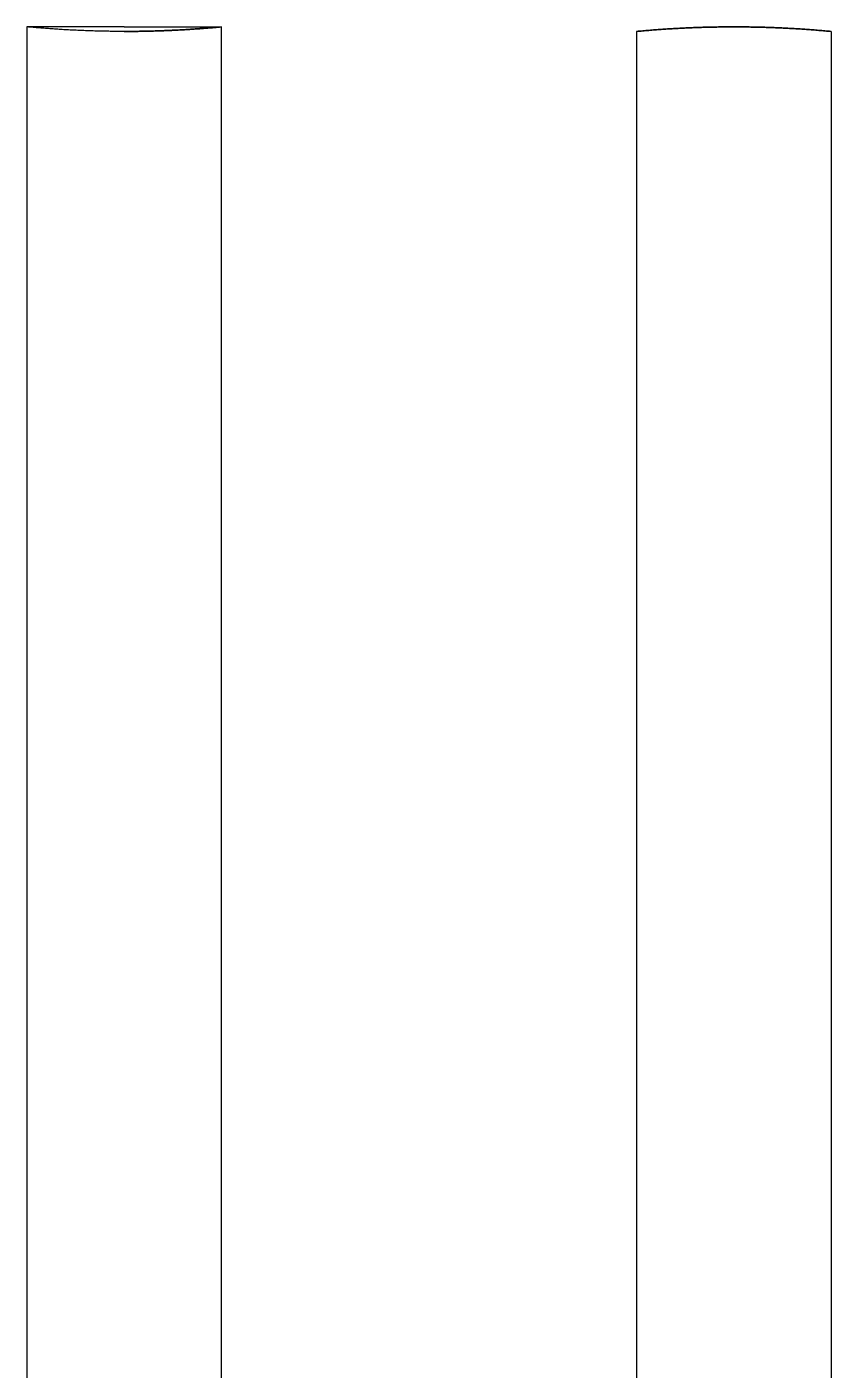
# Model space of a CAD drawing. Extents: x 0 to 0.291, y 0 to 0.97.
# Drawn here: x 0 to 0.2906, y 0.4852 to 0.9703 of the extents above; entities that cross this region are included whole.
import ezdxf

# ---------------------------------------------------------------- set-up
doc = ezdxf.new("R2010")
doc.units = 0
doc.linetypes.add('HIDDEN', pattern=[0.037501, 0.025013, -0.012488])
for name, color, linetype in [('FRONT', 7, 'CONTINUOUS'), ('FRONT_HID', 7, 'HIDDEN'), ('LEFT', 7, 'CONTINUOUS')]:
    doc.layers.add(name, color=color, linetype=linetype)

msp = doc.modelspace()

# ---------------------------------------------------------------- linework, layer by layer
at = {"layer": 'FRONT'}
for p, q in [((0.000556, 0.970261), (0, 0.970312)), ((0.035156, 0.970312), (0, 0.970312)), ((0, 0.970312), (0, 0.220312)), ((0.035156, 0.970312), (0.070312, 0.970312)), ((0.070312, 0.970312), (0.069756, 0.970261)), ((0.069986, 0.970282), (0.070312, 0.970312)), ((0.070312, 0.220312), (0.070312, 0.970312)), ((0.001113, 0.97021), (0.000556, 0.970261)), ((0.00167, 0.97016), (0.001113, 0.97021)), ((0.002226, 0.97011), (0.00167, 0.97016)), ((0.002783, 0.970062), (0.002226, 0.97011)), ((0.00334, 0.970014), (0.002783, 0.970062)), ((0.003897, 0.969967), (0.00334, 0.970014)), ((0.004454, 0.969921), (0.003897, 0.969967)), ((0.005011, 0.969876), (0.004454, 0.969921)), ((0.005568, 0.969832), (0.005011, 0.969876)), ((0.006125, 0.969788), (0.005568, 0.969832)), ((0.006682, 0.969745), (0.006125, 0.969788)), ((0.007239, 0.969703), (0.006682, 0.969745)), ((0.007797, 0.969662), (0.007239, 0.969703)), ((0.008354, 0.969622), (0.007797, 0.969662)), ((0.008912, 0.969582), (0.008354, 0.969622)), ((0.009469, 0.969544), (0.008912, 0.969582)), ((0.010027, 0.969506), (0.009469, 0.969544)), ((0.010584, 0.969469), (0.010027, 0.969506)), ((0.011142, 0.969432), (0.010584, 0.969469)), ((0.0117, 0.969397), (0.011142, 0.969432)), ((0.012258, 0.969362), (0.0117, 0.969397)), ((0.012815, 0.969329), (0.012258, 0.969362)), ((0.013373, 0.969296), (0.012815, 0.969329)), ((0.013931, 0.969264), (0.013373, 0.969296)), ((0.014489, 0.969233), (0.013931, 0.969264)), ((0.015047, 0.969202), (0.014489, 0.969233)), ((0.015605, 0.969172), (0.015047, 0.969202)), ((0.016163, 0.969144), (0.015605, 0.969172)), ((0.016722, 0.969116), (0.016163, 0.969144)), ((0.01728, 0.969089), (0.016722, 0.969116)), ((0.017838, 0.969062), (0.01728, 0.969089)), ((0.018396, 0.969037), (0.017838, 0.969062)), ((0.018955, 0.969012), (0.018396, 0.969037)), ((0.019513, 0.968988), (0.018955, 0.969012)), ((0.020071, 0.968966), (0.019513, 0.968988)), ((0.02063, 0.968943), (0.020071, 0.968966)), ((0.021188, 0.968922), (0.02063, 0.968943)), ((0.021747, 0.968902), (0.021188, 0.968922)), ((0.022305, 0.968882), (0.021747, 0.968902)), ((0.022864, 0.968863), (0.022305, 0.968882)), ((0.023422, 0.968845), (0.022864, 0.968863)), ((0.023981, 0.968828), (0.023422, 0.968845)), ((0.024539, 0.968812), (0.023981, 0.968828)), ((0.025098, 0.968796), (0.024539, 0.968812)), ((0.025657, 0.968782), (0.025098, 0.968796)), ((0.026215, 0.968768), (0.025657, 0.968782)), ((0.026774, 0.968755), (0.026215, 0.968768)), ((0.027333, 0.968743), (0.026774, 0.968755)), ((0.027892, 0.968732), (0.027333, 0.968743)), ((0.02845, 0.968721), (0.027892, 0.968732)), ((0.029009, 0.968712), (0.02845, 0.968721)), ((0.029568, 0.968703), (0.029009, 0.968712)), ((0.030127, 0.968695), (0.029568, 0.968703)), ((0.030686, 0.968688), (0.030127, 0.968695)), ((0.031244, 0.968681), (0.030686, 0.968688)), ((0.031803, 0.968676), (0.031244, 0.968681)), ((0.032362, 0.968671), (0.031803, 0.968676)), ((0.032921, 0.968668), (0.032362, 0.968671)), ((0.03348, 0.968665), (0.032921, 0.968668)), ((0.034039, 0.968663), (0.03348, 0.968665)), ((0.034597, 0.968661), (0.034039, 0.968663)), ((0.035156, 0.968661), (0.034597, 0.968661)), ((0.035715, 0.968661), (0.035156, 0.968661)), ((0.036274, 0.968663), (0.035715, 0.968661)), ((0.036833, 0.968665), (0.036274, 0.968663)), ((0.037392, 0.968668), (0.036833, 0.968665)), ((0.03795, 0.968671), (0.037392, 0.968668)), ((0.038509, 0.968676), (0.03795, 0.968671)), ((0.039068, 0.968681), (0.038509, 0.968676)), ((0.039627, 0.968688), (0.039068, 0.968681)), ((0.040186, 0.968695), (0.039627, 0.968688)), ((0.040745, 0.968703), (0.040186, 0.968695)), ((0.041303, 0.968712), (0.040745, 0.968703)), ((0.041862, 0.968721), (0.041303, 0.968712)), ((0.042421, 0.968732), (0.041862, 0.968721)), ((0.04298, 0.968743), (0.042421, 0.968732)), ((0.043538, 0.968755), (0.04298, 0.968743)), ((0.044097, 0.968768), (0.043538, 0.968755)), ((0.044656, 0.968782), (0.044097, 0.968768)), ((0.045214, 0.968796), (0.044656, 0.968782)), ((0.045773, 0.968812), (0.045214, 0.968796)), ((0.046332, 0.968828), (0.045773, 0.968812)), ((0.04689, 0.968845), (0.046332, 0.968828)), ((0.047449, 0.968863), (0.04689, 0.968845)), ((0.048007, 0.968882), (0.047449, 0.968863)), ((0.048566, 0.968902), (0.048007, 0.968882)), ((0.049124, 0.968922), (0.048566, 0.968902)), ((0.049683, 0.968943), (0.049124, 0.968922)), ((0.050241, 0.968966), (0.049683, 0.968943)), ((0.049714, 0.968945), (0.050041, 0.968958)), ((0.050041, 0.968958), (0.050369, 0.968971)), ((0.0508, 0.968989), (0.050241, 0.968966)), ((0.050369, 0.968971), (0.050696, 0.968984)), ((0.050696, 0.968984), (0.051024, 0.968998)), ((0.051358, 0.969012), (0.0508, 0.968989)), ((0.051024, 0.968998), (0.051351, 0.969012)), ((0.051351, 0.969012), (0.051678, 0.969026)), ((0.051916, 0.969037), (0.051358, 0.969012)), ((0.051678, 0.969026), (0.052006, 0.969041)), ((0.052475, 0.969062), (0.051916, 0.969037)), ((0.052006, 0.969041), (0.052333, 0.969056)), ((0.052333, 0.969056), (0.052661, 0.969071)), ((0.053033, 0.969089), (0.052475, 0.969062)), ((0.052661, 0.969071), (0.052988, 0.969087)), ((0.052988, 0.969087), (0.053315, 0.969102)), ((0.053591, 0.969116), (0.053033, 0.969089)), ((0.053315, 0.969102), (0.053643, 0.969118)), ((0.054149, 0.969144), (0.053591, 0.969116)), ((0.053643, 0.969118), (0.05397, 0.969135)), ((0.05397, 0.969135), (0.054297, 0.969151)), ((0.054707, 0.969172), (0.054149, 0.969144)), ((0.054297, 0.969151), (0.054624, 0.969168)), ((0.054624, 0.969168), (0.054952, 0.969185)), ((0.055265, 0.969202), (0.054707, 0.969172)), ((0.054952, 0.969185), (0.055279, 0.969203)), ((0.055823, 0.969233), (0.055265, 0.969202)), ((0.055279, 0.969203), (0.055606, 0.969221)), ((0.055606, 0.969221), (0.055934, 0.969239)), ((0.056381, 0.969264), (0.055823, 0.969233)), ((0.055934, 0.969239), (0.056261, 0.969257)), ((0.056261, 0.969257), (0.056588, 0.969276)), ((0.056939, 0.969296), (0.056381, 0.969264)), ((0.056588, 0.969276), (0.056915, 0.969294)), ((0.056915, 0.969294), (0.057242, 0.969314)), ((0.057497, 0.969329), (0.056939, 0.969296)), ((0.057242, 0.969314), (0.057569, 0.969333)), ((0.058055, 0.969362), (0.057497, 0.969329)), ((0.057569, 0.969333), (0.057897, 0.969353)), ((0.057897, 0.969353), (0.058224, 0.969373)), ((0.058613, 0.969397), (0.058055, 0.969362)), ((0.058224, 0.969373), (0.058551, 0.969393)), ((0.058551, 0.969393), (0.058878, 0.969414)), ((0.059171, 0.969432), (0.058613, 0.969397)), ((0.058878, 0.969414), (0.059205, 0.969435)), ((0.059728, 0.969469), (0.059171, 0.969432)), ((0.059205, 0.969435), (0.059532, 0.969456)), ((0.059532, 0.969456), (0.059859, 0.969477)), ((0.060286, 0.969506), (0.059728, 0.969469)), ((0.059859, 0.969477), (0.060186, 0.969499)), ((0.060186, 0.969499), (0.060513, 0.969521)), ((0.060843, 0.969544), (0.060286, 0.969506)), ((0.060513, 0.969521), (0.06084, 0.969543)), ((0.06084, 0.969543), (0.061167, 0.969566)), ((0.061401, 0.969582), (0.060843, 0.969544)), ((0.061167, 0.969566), (0.061494, 0.969589)), ((0.061958, 0.969622), (0.061401, 0.969582)), ((0.061494, 0.969589), (0.061821, 0.969612)), ((0.061821, 0.969612), (0.062148, 0.969635)), ((0.062516, 0.969662), (0.061958, 0.969622)), ((0.062148, 0.969635), (0.062474, 0.969659)), ((0.062474, 0.969659), (0.062801, 0.969683)), ((0.063073, 0.969703), (0.062516, 0.969662)), ((0.062801, 0.969683), (0.063128, 0.969707)), ((0.06363, 0.969745), (0.063073, 0.969703)), ((0.063128, 0.969707), (0.063455, 0.969732)), ((0.063455, 0.969732), (0.063782, 0.969757)), ((0.064188, 0.969788), (0.06363, 0.969745)), ((0.063782, 0.969757), (0.064108, 0.969782)), ((0.064108, 0.969782), (0.064435, 0.969807)), ((0.064745, 0.969832), (0.064188, 0.969788)), ((0.064435, 0.969807), (0.064762, 0.969833)), ((0.065302, 0.969876), (0.064745, 0.969832)), ((0.064762, 0.969833), (0.065089, 0.969859)), ((0.065089, 0.969859), (0.065415, 0.969885)), ((0.065859, 0.969921), (0.065302, 0.969876)), ((0.065415, 0.969885), (0.065742, 0.969912)), ((0.065742, 0.969912), (0.066069, 0.969938)), ((0.066416, 0.969967), (0.065859, 0.969921)), ((0.066069, 0.969938), (0.066395, 0.969966)), ((0.066395, 0.969966), (0.066722, 0.969993)), ((0.066973, 0.970014), (0.066416, 0.969967)), ((0.066722, 0.969993), (0.067048, 0.970021)), ((0.067529, 0.970062), (0.066973, 0.970014)), ((0.067048, 0.970021), (0.067375, 0.970049)), ((0.067375, 0.970049), (0.067701, 0.970077)), ((0.068086, 0.97011), (0.067529, 0.970062)), ((0.067701, 0.970077), (0.068028, 0.970105)), ((0.068028, 0.970105), (0.068354, 0.970134)), ((0.068643, 0.97016), (0.068086, 0.97011)), ((0.068354, 0.970134), (0.068681, 0.970163)), ((0.0692, 0.97021), (0.068643, 0.97016)), ((0.068681, 0.970163), (0.069007, 0.970192)), ((0.069007, 0.970192), (0.069334, 0.970222)), ((0.069756, 0.970261), (0.0692, 0.97021)), ((0.069334, 0.970222), (0.06966, 0.970252)), ((0.06966, 0.970252), (0.069986, 0.970282))]:
    msp.add_line(p, q, dxfattribs=at)
at = {"layer": 'FRONT_HID', "linetype": 'HIDDEN'}
for p, q in [((0.035156, 0.968661), (0.035387, 0.968661)), ((0.035387, 0.968661), (0.035619, 0.968661)), ((0.035619, 0.968661), (0.03585, 0.968662)), ((0.03585, 0.968662), (0.036081, 0.968662)), ((0.036081, 0.968662), (0.036312, 0.968663)), ((0.036312, 0.968663), (0.036543, 0.968663)), ((0.036543, 0.968663), (0.036774, 0.968664)), ((0.036774, 0.968664), (0.037005, 0.968665)), ((0.037005, 0.968665), (0.037236, 0.968667)), ((0.037236, 0.968667), (0.037468, 0.968668)), ((0.037468, 0.968668), (0.037699, 0.96867)), ((0.037699, 0.96867), (0.03793, 0.968671)), ((0.03793, 0.968671), (0.038161, 0.968673)), ((0.038161, 0.968673), (0.038392, 0.968675)), ((0.038392, 0.968675), (0.038623, 0.968677)), ((0.038623, 0.968677), (0.038854, 0.968679)), ((0.038854, 0.968679), (0.039085, 0.968682)), ((0.039085, 0.968682), (0.039316, 0.968684)), ((0.039316, 0.968684), (0.039548, 0.968687)), ((0.039548, 0.968687), (0.039779, 0.96869)), ((0.039779, 0.96869), (0.04001, 0.968692)), ((0.04001, 0.968692), (0.040241, 0.968696)), ((0.040241, 0.968696), (0.040472, 0.968699)), ((0.040472, 0.968699), (0.040703, 0.968702)), ((0.040703, 0.968702), (0.040934, 0.968706)), ((0.040934, 0.968706), (0.041165, 0.968709)), ((0.041165, 0.968709), (0.041396, 0.968713)), ((0.041396, 0.968713), (0.041628, 0.968717)), ((0.041628, 0.968717), (0.041859, 0.968721)), ((0.041859, 0.968721), (0.04209, 0.968725)), ((0.04209, 0.968725), (0.042321, 0.96873)), ((0.042321, 0.96873), (0.042552, 0.968734)), ((0.042552, 0.968734), (0.042783, 0.968739)), ((0.042783, 0.968739), (0.043014, 0.968744)), ((0.043014, 0.968744), (0.043245, 0.968749)), ((0.043245, 0.968749), (0.043476, 0.968754)), ((0.043476, 0.968754), (0.043707, 0.968759)), ((0.043707, 0.968759), (0.043938, 0.968764)), ((0.043938, 0.968764), (0.044169, 0.96877)), ((0.044169, 0.96877), (0.0444, 0.968775)), ((0.0444, 0.968775), (0.044632, 0.968781)), ((0.044632, 0.968781), (0.044863, 0.968787)), ((0.044863, 0.968787), (0.045094, 0.968793)), ((0.045094, 0.968793), (0.045325, 0.968799)), ((0.045325, 0.968799), (0.045556, 0.968806)), ((0.045556, 0.968806), (0.045787, 0.968812)), ((0.045787, 0.968812), (0.046018, 0.968819)), ((0.046018, 0.968819), (0.046249, 0.968826)), ((0.046249, 0.968826), (0.04648, 0.968833)), ((0.04648, 0.968833), (0.046711, 0.96884)), ((0.046711, 0.96884), (0.046942, 0.968847)), ((0.046942, 0.968847), (0.047173, 0.968854)), ((0.047173, 0.968854), (0.047404, 0.968862)), ((0.047404, 0.968862), (0.047635, 0.968869)), ((0.047635, 0.968869), (0.047866, 0.968877)), ((0.047866, 0.968877), (0.048097, 0.968885)), ((0.048097, 0.968885), (0.048328, 0.968893)), ((0.048328, 0.968893), (0.048559, 0.968901)), ((0.048559, 0.968901), (0.04879, 0.96891)), ((0.04879, 0.96891), (0.049021, 0.968918)), ((0.049021, 0.968918), (0.049252, 0.968927)), ((0.049252, 0.968927), (0.049483, 0.968936)), ((0.049483, 0.968936), (0.049714, 0.968945))]:
    msp.add_line(p, q, dxfattribs=at)
at = {"layer": 'LEFT'}
for p, q in [((0.254351, 0.970311), (0.25491, 0.970312)), ((0.25491, 0.970312), (0.254351, 0.970311)), ((0.25491, 0.970312), (0.255469, 0.970312)), ((0.255469, 0.970312), (0.25491, 0.970312)), ((0.256028, 0.970312), (0.255469, 0.970312)), ((0.255469, 0.970312), (0.256028, 0.970312)), ((0.256586, 0.970311), (0.256028, 0.970312)), ((0.256028, 0.970312), (0.256586, 0.970311)), ((0.220313, 0.968661), (0.220869, 0.968713)), ((0.220869, 0.968713), (0.220313, 0.968661)), ((0.220313, 0.968661), (0.220313, 0.221964)), ((0.220869, 0.968713), (0.221425, 0.968764)), ((0.221425, 0.968764), (0.220869, 0.968713)), ((0.221425, 0.968764), (0.221982, 0.968814)), ((0.221982, 0.968814), (0.221425, 0.968764)), ((0.221982, 0.968814), (0.222539, 0.968864)), ((0.222539, 0.968864), (0.221982, 0.968814)), ((0.222539, 0.968864), (0.223095, 0.968913)), ((0.223095, 0.968913), (0.222539, 0.968864)), ((0.223095, 0.968913), (0.223652, 0.96896)), ((0.223652, 0.96896), (0.223095, 0.968913)), ((0.223652, 0.96896), (0.224209, 0.969007)), ((0.224209, 0.969007), (0.223652, 0.96896)), ((0.224209, 0.969007), (0.224766, 0.969054)), ((0.224766, 0.969054), (0.224209, 0.969007)), ((0.224766, 0.969054), (0.225323, 0.969099)), ((0.225323, 0.969099), (0.224766, 0.969054)), ((0.225323, 0.969099), (0.22588, 0.969143)), ((0.22588, 0.969143), (0.225323, 0.969099)), ((0.22588, 0.969143), (0.226437, 0.969187)), ((0.226437, 0.969187), (0.22588, 0.969143)), ((0.226437, 0.969187), (0.226995, 0.96923)), ((0.226995, 0.96923), (0.226437, 0.969187)), ((0.226995, 0.96923), (0.227552, 0.969272)), ((0.227552, 0.969272), (0.226995, 0.96923)), ((0.227552, 0.969272), (0.228109, 0.969313)), ((0.228109, 0.969313), (0.227552, 0.969272)), ((0.228109, 0.969313), (0.228667, 0.969353)), ((0.228667, 0.969353), (0.228109, 0.969313)), ((0.228667, 0.969353), (0.229224, 0.969393)), ((0.229224, 0.969393), (0.228667, 0.969353)), ((0.229224, 0.969393), (0.229781, 0.969432)), ((0.229781, 0.969432), (0.229224, 0.969393)), ((0.229781, 0.969432), (0.230339, 0.96947)), ((0.230339, 0.96947), (0.229781, 0.969432)), ((0.230339, 0.96947), (0.230897, 0.969507)), ((0.230897, 0.969507), (0.230339, 0.96947)), ((0.230897, 0.969507), (0.231454, 0.969543)), ((0.231454, 0.969543), (0.230897, 0.969507)), ((0.231454, 0.969543), (0.232012, 0.969578)), ((0.232012, 0.969578), (0.231454, 0.969543)), ((0.232012, 0.969578), (0.23257, 0.969613)), ((0.23257, 0.969613), (0.232012, 0.969578)), ((0.23257, 0.969613), (0.233128, 0.969646)), ((0.233128, 0.969646), (0.23257, 0.969613)), ((0.233128, 0.969646), (0.233686, 0.969679)), ((0.233686, 0.969679), (0.233128, 0.969646)), ((0.233686, 0.969679), (0.234244, 0.969711)), ((0.234244, 0.969711), (0.233686, 0.969679)), ((0.234244, 0.969711), (0.234802, 0.969743)), ((0.234802, 0.969743), (0.234244, 0.969711)), ((0.234802, 0.969743), (0.23536, 0.969773)), ((0.23536, 0.969773), (0.234802, 0.969743)), ((0.23536, 0.969773), (0.235918, 0.969802)), ((0.235918, 0.969802), (0.23536, 0.969773)), ((0.235918, 0.969802), (0.236476, 0.969831)), ((0.236476, 0.969831), (0.235918, 0.969802)), ((0.236476, 0.969831), (0.237034, 0.969859)), ((0.237034, 0.969859), (0.236476, 0.969831)), ((0.237034, 0.969859), (0.237592, 0.969886)), ((0.237592, 0.969886), (0.237034, 0.969859)), ((0.237592, 0.969886), (0.23815, 0.969912)), ((0.23815, 0.969912), (0.237592, 0.969886)), ((0.23815, 0.969912), (0.238709, 0.969938)), ((0.238709, 0.969938), (0.23815, 0.969912)), ((0.238709, 0.969938), (0.239267, 0.969962)), ((0.239267, 0.969962), (0.238709, 0.969938)), ((0.239267, 0.969962), (0.239825, 0.969986)), ((0.239825, 0.969986), (0.239267, 0.969962)), ((0.239825, 0.969986), (0.240384, 0.970009)), ((0.240384, 0.970009), (0.239825, 0.969986)), ((0.240384, 0.970009), (0.240942, 0.970031)), ((0.240942, 0.970031), (0.240384, 0.970009)), ((0.240942, 0.970031), (0.241501, 0.970052)), ((0.241501, 0.970052), (0.240942, 0.970031)), ((0.241501, 0.970052), (0.242059, 0.970073)), ((0.242059, 0.970073), (0.241501, 0.970052)), ((0.242059, 0.970073), (0.242618, 0.970092)), ((0.242618, 0.970092), (0.242059, 0.970073)), ((0.242618, 0.970092), (0.243176, 0.970111)), ((0.243176, 0.970111), (0.242618, 0.970092)), ((0.243176, 0.970111), (0.243735, 0.970129)), ((0.243735, 0.970129), (0.243176, 0.970111)), ((0.243735, 0.970129), (0.244293, 0.970146)), ((0.244293, 0.970146), (0.243735, 0.970129)), ((0.244293, 0.970146), (0.244852, 0.970162)), ((0.244852, 0.970162), (0.244293, 0.970146)), ((0.244852, 0.970162), (0.245411, 0.970178)), ((0.245411, 0.970178), (0.244852, 0.970162)), ((0.245411, 0.970178), (0.245969, 0.970192)), ((0.245969, 0.970192), (0.245411, 0.970178)), ((0.245969, 0.970192), (0.246528, 0.970206)), ((0.246528, 0.970206), (0.245969, 0.970192)), ((0.246528, 0.970206), (0.247087, 0.970219)), ((0.247087, 0.970219), (0.246528, 0.970206)), ((0.247087, 0.970219), (0.247645, 0.970231)), ((0.247645, 0.970231), (0.247087, 0.970219)), ((0.247645, 0.970231), (0.248204, 0.970242)), ((0.248204, 0.970242), (0.247645, 0.970231)), ((0.248204, 0.970242), (0.248763, 0.970253)), ((0.248763, 0.970253), (0.248204, 0.970242)), ((0.248763, 0.970253), (0.249322, 0.970262)), ((0.249322, 0.970262), (0.248763, 0.970253)), ((0.249322, 0.970262), (0.24988, 0.970271)), ((0.24988, 0.970271), (0.249322, 0.970262)), ((0.24988, 0.970271), (0.250439, 0.970279)), ((0.250439, 0.970279), (0.24988, 0.970271)), ((0.250439, 0.970279), (0.250998, 0.970286)), ((0.250998, 0.970286), (0.250439, 0.970279)), ((0.250998, 0.970286), (0.251557, 0.970292)), ((0.251557, 0.970292), (0.250998, 0.970286)), ((0.251557, 0.970292), (0.252116, 0.970298)), ((0.252116, 0.970298), (0.251557, 0.970292)), ((0.252116, 0.970298), (0.252674, 0.970302)), ((0.252674, 0.970302), (0.252116, 0.970298)), ((0.252674, 0.970302), (0.253233, 0.970306)), ((0.253233, 0.970306), (0.252674, 0.970302)), ((0.253233, 0.970306), (0.253792, 0.970309)), ((0.253792, 0.970309), (0.253233, 0.970306)), ((0.253792, 0.970309), (0.254351, 0.970311)), ((0.254351, 0.970311), (0.253792, 0.970309)), ((0.257145, 0.970309), (0.256586, 0.970311)), ((0.256586, 0.970311), (0.257145, 0.970309)), ((0.257704, 0.970306), (0.257145, 0.970309)), ((0.257145, 0.970309), (0.257704, 0.970306)), ((0.258263, 0.970302), (0.257704, 0.970306)), ((0.257704, 0.970306), (0.258263, 0.970302)), ((0.258822, 0.970298), (0.258263, 0.970302)), ((0.258263, 0.970302), (0.258822, 0.970298)), ((0.259381, 0.970292), (0.258822, 0.970298)), ((0.258822, 0.970298), (0.259381, 0.970292)), ((0.259939, 0.970286), (0.259381, 0.970292)), ((0.259381, 0.970292), (0.259939, 0.970286)), ((0.260498, 0.970279), (0.259939, 0.970286)), ((0.259939, 0.970286), (0.260498, 0.970279)), ((0.261057, 0.970271), (0.260498, 0.970279)), ((0.260498, 0.970279), (0.261057, 0.970271)), ((0.261616, 0.970262), (0.261057, 0.970271)), ((0.261057, 0.970271), (0.261616, 0.970262)), ((0.262175, 0.970253), (0.261616, 0.970262)), ((0.261616, 0.970262), (0.262175, 0.970253)), ((0.262733, 0.970242), (0.262175, 0.970253)), ((0.262175, 0.970253), (0.262733, 0.970242)), ((0.263292, 0.970231), (0.262733, 0.970242)), ((0.262733, 0.970242), (0.263292, 0.970231)), ((0.263851, 0.970219), (0.263292, 0.970231)), ((0.263292, 0.970231), (0.263851, 0.970219)), ((0.26441, 0.970206), (0.263851, 0.970219)), ((0.263851, 0.970219), (0.26441, 0.970206)), ((0.264968, 0.970192), (0.26441, 0.970206)), ((0.26441, 0.970206), (0.264968, 0.970192)), ((0.265527, 0.970178), (0.264968, 0.970192)), ((0.264968, 0.970192), (0.265527, 0.970178)), ((0.266086, 0.970162), (0.265527, 0.970178)), ((0.265527, 0.970178), (0.266086, 0.970162)), ((0.266644, 0.970146), (0.266086, 0.970162)), ((0.266086, 0.970162), (0.266644, 0.970146)), ((0.267203, 0.970129), (0.266644, 0.970146)), ((0.266644, 0.970146), (0.267203, 0.970129)), ((0.267761, 0.970111), (0.267203, 0.970129)), ((0.267203, 0.970129), (0.267761, 0.970111)), ((0.26832, 0.970092), (0.267761, 0.970111)), ((0.267761, 0.970111), (0.26832, 0.970092)), ((0.268878, 0.970073), (0.26832, 0.970092)), ((0.26832, 0.970092), (0.268878, 0.970073)), ((0.269437, 0.970052), (0.268878, 0.970073)), ((0.268878, 0.970073), (0.269437, 0.970052)), ((0.269995, 0.970031), (0.269437, 0.970052)), ((0.269437, 0.970052), (0.269995, 0.970031)), ((0.270554, 0.970009), (0.269995, 0.970031)), ((0.269995, 0.970031), (0.270554, 0.970009)), ((0.271112, 0.969986), (0.270554, 0.970009)), ((0.270554, 0.970009), (0.271112, 0.969986)), ((0.271671, 0.969962), (0.271112, 0.969986)), ((0.271112, 0.969986), (0.271671, 0.969962)), ((0.272229, 0.969938), (0.271671, 0.969962)), ((0.271671, 0.969962), (0.272229, 0.969938)), ((0.272787, 0.969912), (0.272229, 0.969938)), ((0.272229, 0.969938), (0.272787, 0.969912)), ((0.273345, 0.969886), (0.272787, 0.969912)), ((0.272787, 0.969912), (0.273345, 0.969886)), ((0.273904, 0.969859), (0.273345, 0.969886)), ((0.273345, 0.969886), (0.273904, 0.969859)), ((0.274462, 0.969831), (0.273904, 0.969859)), ((0.273904, 0.969859), (0.274462, 0.969831)), ((0.27502, 0.969802), (0.274462, 0.969831)), ((0.274462, 0.969831), (0.27502, 0.969802)), ((0.275578, 0.969773), (0.27502, 0.969802)), ((0.27502, 0.969802), (0.275578, 0.969773)), ((0.276136, 0.969743), (0.275578, 0.969773)), ((0.275578, 0.969773), (0.276136, 0.969743)), ((0.276694, 0.969711), (0.276136, 0.969743)), ((0.276136, 0.969743), (0.276694, 0.969711)), ((0.277252, 0.969679), (0.276694, 0.969711)), ((0.276694, 0.969711), (0.277252, 0.969679)), ((0.27781, 0.969646), (0.277252, 0.969679)), ((0.277252, 0.969679), (0.27781, 0.969646)), ((0.278368, 0.969613), (0.27781, 0.969646)), ((0.27781, 0.969646), (0.278368, 0.969613)), ((0.278925, 0.969578), (0.278368, 0.969613)), ((0.278368, 0.969613), (0.278925, 0.969578)), ((0.279483, 0.969543), (0.278925, 0.969578)), ((0.278925, 0.969578), (0.279483, 0.969543)), ((0.280041, 0.969507), (0.279483, 0.969543)), ((0.279483, 0.969543), (0.280041, 0.969507)), ((0.280598, 0.96947), (0.280041, 0.969507)), ((0.280041, 0.969507), (0.280598, 0.96947)), ((0.281156, 0.969432), (0.280598, 0.96947)), ((0.280598, 0.96947), (0.281156, 0.969432)), ((0.281714, 0.969393), (0.281156, 0.969432)), ((0.281156, 0.969432), (0.281714, 0.969393)), ((0.282271, 0.969353), (0.281714, 0.969393)), ((0.281714, 0.969393), (0.282271, 0.969353)), ((0.282828, 0.969313), (0.282271, 0.969353)), ((0.282271, 0.969353), (0.282828, 0.969313)), ((0.283386, 0.969272), (0.282828, 0.969313)), ((0.282828, 0.969313), (0.283386, 0.969272)), ((0.283943, 0.96923), (0.283386, 0.969272)), ((0.283386, 0.969272), (0.283943, 0.96923)), ((0.2845, 0.969187), (0.283943, 0.96923)), ((0.283943, 0.96923), (0.2845, 0.969187)), ((0.285057, 0.969143), (0.2845, 0.969187)), ((0.2845, 0.969187), (0.285057, 0.969143)), ((0.285614, 0.969099), (0.285057, 0.969143)), ((0.285057, 0.969143), (0.285614, 0.969099)), ((0.286171, 0.969054), (0.285614, 0.969099)), ((0.285614, 0.969099), (0.286171, 0.969054)), ((0.286728, 0.969007), (0.286171, 0.969054)), ((0.286171, 0.969054), (0.286728, 0.969007)), ((0.287285, 0.96896), (0.286728, 0.969007)), ((0.286728, 0.969007), (0.287285, 0.96896)), ((0.287842, 0.968913), (0.287285, 0.96896)), ((0.287285, 0.96896), (0.287842, 0.968913)), ((0.288399, 0.968864), (0.287842, 0.968913)), ((0.287842, 0.968913), (0.288399, 0.968864)), ((0.288955, 0.968814), (0.288399, 0.968864)), ((0.288399, 0.968864), (0.288955, 0.968814)), ((0.289512, 0.968764), (0.288955, 0.968814)), ((0.288955, 0.968814), (0.289512, 0.968764)), ((0.290069, 0.968713), (0.289512, 0.968764)), ((0.289512, 0.968764), (0.290069, 0.968713)), ((0.290625, 0.968661), (0.290069, 0.968713)), ((0.290069, 0.968713), (0.290625, 0.968661)), ((0.290625, 0.968661), (0.290625, 0.221964))]:
    msp.add_line(p, q, dxfattribs=at)

doc.saveas('drawing.dxf')
